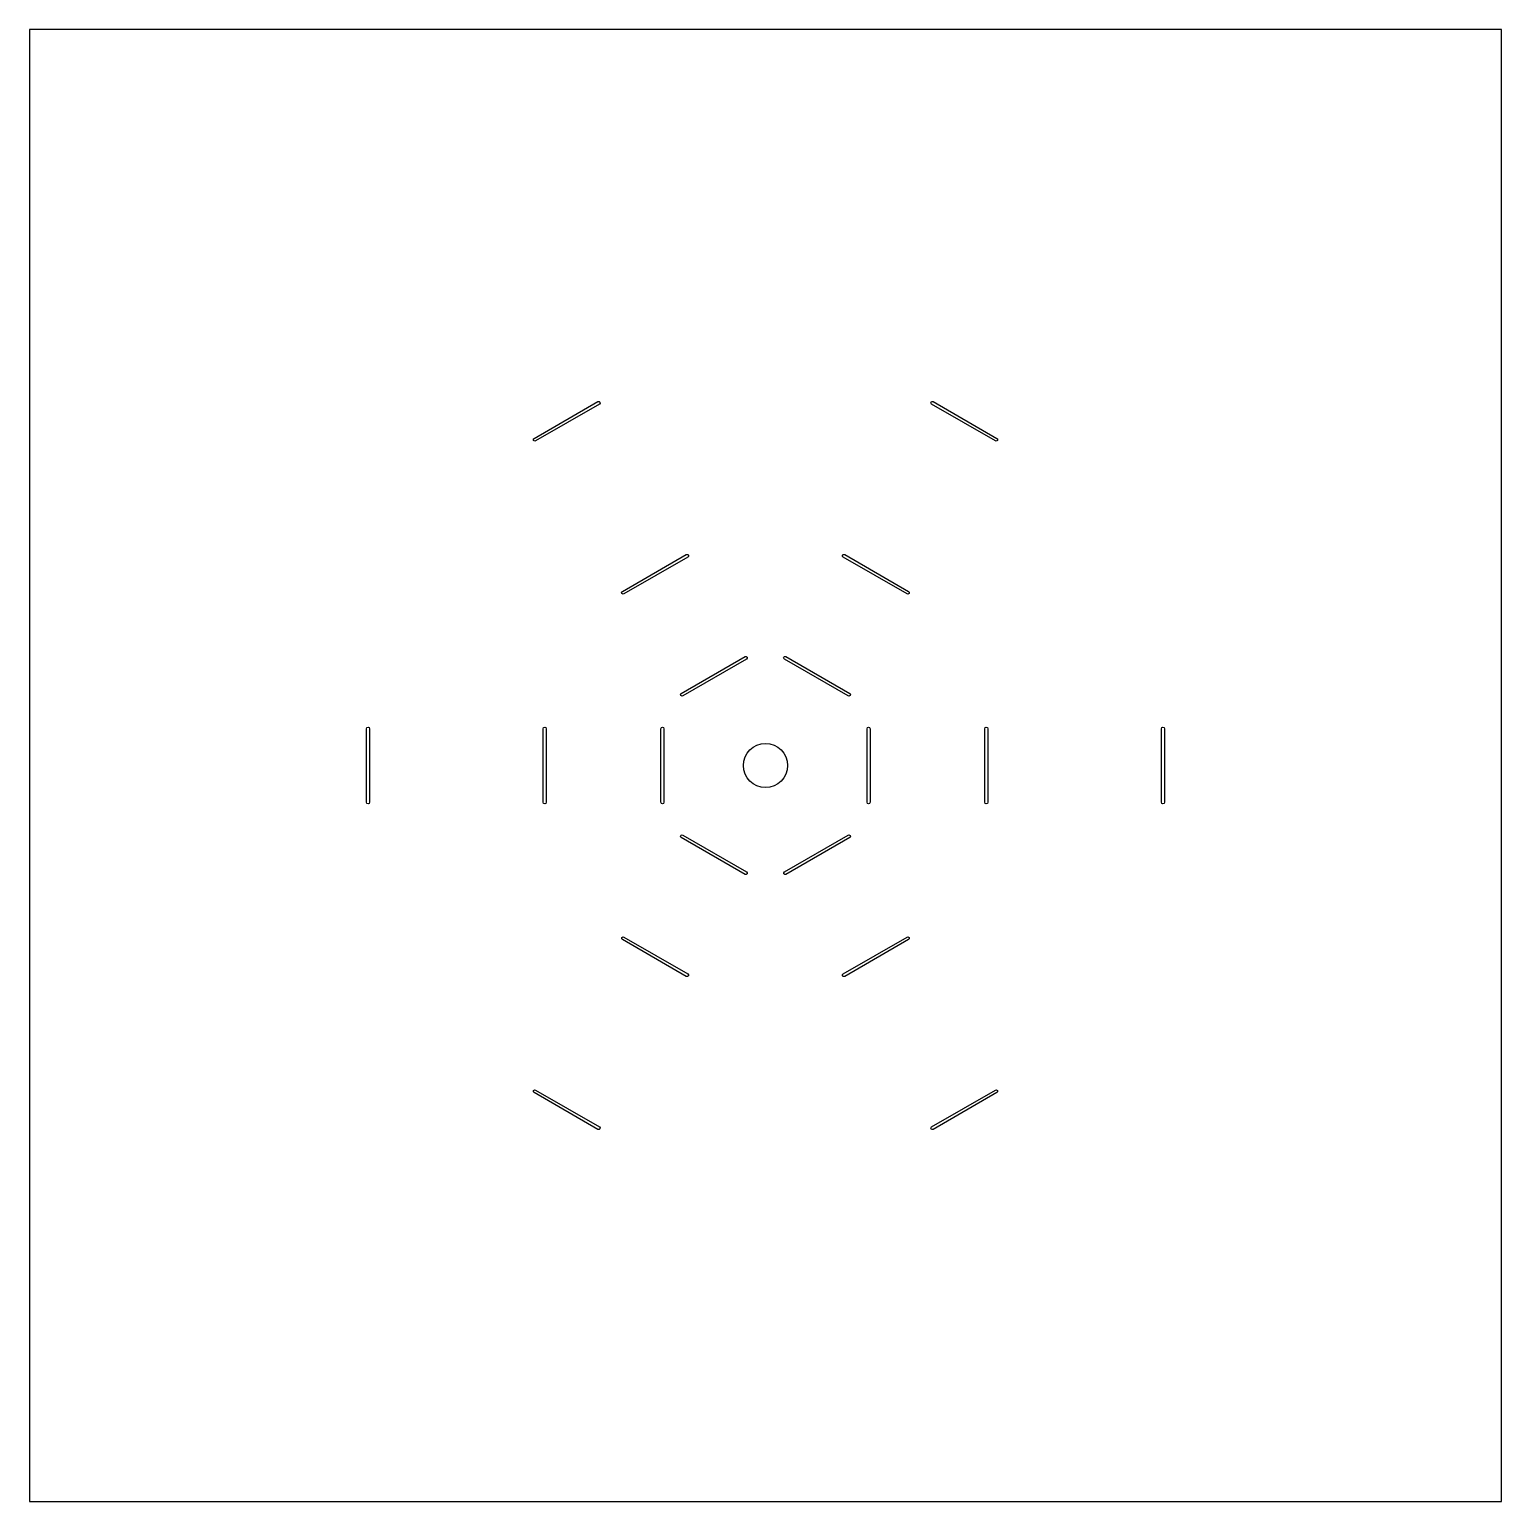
# Model space of a CAD drawing. Header units: millimetres. Extents: x -100 to 0, y 0 to 100.
import ezdxf

# ---------------------------------------------------------------- set-up
doc = ezdxf.new("R2010")
doc.units = ezdxf.units.MM

msp = doc.modelspace()

# ---------------------------------------------------------------- linework, layer by layer
msp.add_lwpolyline([(0, 0), (0, 100), (-100, 100), (-100, 0)], close=True)
for points in [[(-61.38, 74.72, -1), (-61.28, 74.55), (-65.62, 72.05, -1), (-65.72, 72.22)], [(-34.28, 72.22, -1), (-34.38, 72.05), (-38.72, 74.55, -1), (-38.62, 74.72)], [(-59.72, 61.83), (-55.38, 64.33, -1), (-55.28, 64.15), (-59.62, 61.65, -1)], [(-44.62, 64.33), (-40.28, 61.83, -1), (-40.38, 61.65), (-44.72, 64.15, -1)], [(-55.72, 54.9), (-51.38, 57.4, -1), (-51.28, 57.23), (-55.62, 54.73, -1)], [(-48.62, 57.4), (-44.28, 54.9, -1), (-44.38, 54.73), (-48.72, 57.23, -1)], [(-77.1, 52.5, -1), (-76.9, 52.5), (-76.9, 47.5, -1), (-77.1, 47.5)], [(-65.1, 47.5), (-65.1, 52.5, -1), (-64.9, 52.5), (-64.9, 47.5, -1)], [(-57.1, 47.5), (-57.1, 52.5, -1), (-56.9, 52.5), (-56.9, 47.5, -1)], [(-42.9, 52.5), (-42.9, 47.5, -1), (-43.1, 47.5), (-43.1, 52.5, -1)], [(-34.9, 52.5), (-34.9, 47.5, -1), (-35.1, 47.5), (-35.1, 52.5, -1)], [(-22.9, 47.5, -1), (-23.1, 47.5), (-23.1, 52.5, -1), (-22.9, 52.5)], [(-51.38, 42.6), (-55.72, 45.1, -1), (-55.62, 45.27), (-51.28, 42.77, -1)], [(-44.28, 45.1), (-48.62, 42.6, -1), (-48.72, 42.77), (-44.38, 45.27, -1)], [(-55.38, 35.67), (-59.72, 38.17, -1), (-59.62, 38.35), (-55.28, 35.85, -1)], [(-40.28, 38.17), (-44.62, 35.67, -1), (-44.72, 35.85), (-40.38, 38.35, -1)], [(-65.72, 27.78, -1), (-65.62, 27.95), (-61.28, 25.45, -1), (-61.38, 25.28)], [(-38.62, 25.28, -1), (-38.72, 25.45), (-34.38, 27.95, -1), (-34.28, 27.78)]]:
    msp.add_lwpolyline(points, format="xyb", close=True)
msp.add_circle((-50, 50), 1.5)

doc.saveas('drawing.dxf')
